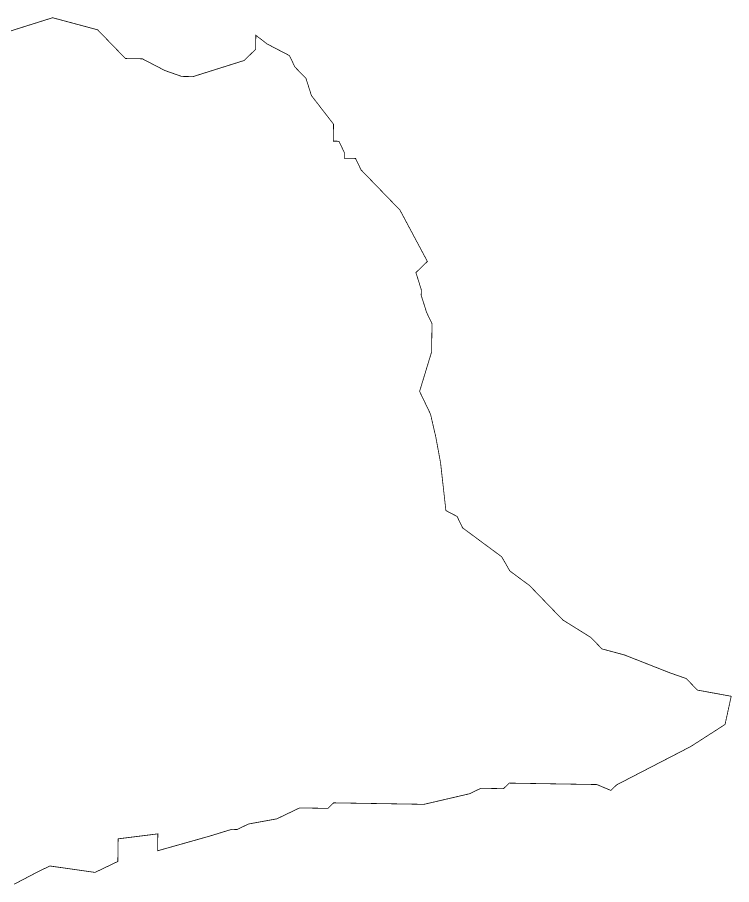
# Model space of a CAD drawing. Header units: metres. Extents: x 308956 to 313692, y 1921276 to 1924942.
# Drawn here: x 311812 to 313692, y 1922661 to 1924942 of the extents above; entities that cross this region are included whole.
import ezdxf

# ---------------------------------------------------------------- set-up
doc = ezdxf.new("R2010")
doc.units = ezdxf.units.M

msp = doc.modelspace()

# ---------------------------------------------------------------- linework, layer by layer
at = {"color": 6, "const_width": 2, "flags": 128}
msp.add_lwpolyline([(311770.5, 1924898.8), (311905.1, 1924941.2), (312023.6, 1924909.4), (312096.7, 1924833.9), (312141.3, 1924833.1), (312200.3, 1924802.4), (312244.7, 1924786.8), (312274.4, 1924786.3), (312409, 1924828.7), (312439.2, 1924858), (312439.8, 1924895.1), (312469.2, 1924872.3), (312528.2, 1924841.6), (312542.6, 1924811.6), (312571.8, 1924781.4), (312586, 1924736.5), (312644.2, 1924661.2), (312643.5, 1924616.6), (312658.4, 1924616.3), (312672.7, 1924586.4), (312672.5, 1924571.5), (312702.2, 1924571), (312716.6, 1924541), (312819, 1924435.2), (312891.1, 1924300.1), (312860.9, 1924270.9), (312875, 1924226), (312874.8, 1924211.1), (312881.9, 1924188.7), (312888.9, 1924166.3), (312903.3, 1924136.3), (312902.1, 1924061.9), (312870.6, 1923958.3), (312899.4, 1923898.4), (312907.3, 1923864), (312913.2, 1923838.6), (312923.6, 1923782.2), (312925.9, 1923769.7), (312939.8, 1923644.8), (312969.3, 1923629.4), (312983.7, 1923599.4), (313086.6, 1923523.3), (313108.2, 1923485.8), (313159.7, 1923447.8), (313247.4, 1923357.1), (313321.1, 1923311.2), (313350.3, 1923281), (313409.5, 1923265.1), (313498.2, 1923230.2), (313529, 1923218.1), (313572.1, 1923203), (313601.4, 1923172.7), (313690.4, 1923156.4), (313674.2, 1923082.3), (313593.9, 1923030.6), (313584, 1923024.3), (313544.5, 1923003.8), (313461.7, 1922961), (313389, 1922923.4), (313373.9, 1922908.7), (313337, 1922924.2), (313106.4, 1922928), (313091.3, 1922913.4), (313031.9, 1922914.4), (313001.9, 1922900), (312882.4, 1922872.2), (312644.5, 1922876.1), (312629.4, 1922861.5), (312555, 1922862.8), (312495, 1922834), (312420.4, 1922820.4), (312390.4, 1922806), (312375.6, 1922806.2), (312320.8, 1922789.3), (312256, 1922771), (312191.4, 1922752.8), (312181.3, 1922749.9), (312182, 1922794.5), (312077.6, 1922781.4), (312076.7, 1922721.9), (312016.7, 1922693.1), (311898, 1922710), (311868, 1922695.6), (311803.7, 1922661.9)], dxfattribs=at)

doc.saveas('drawing.dxf')
